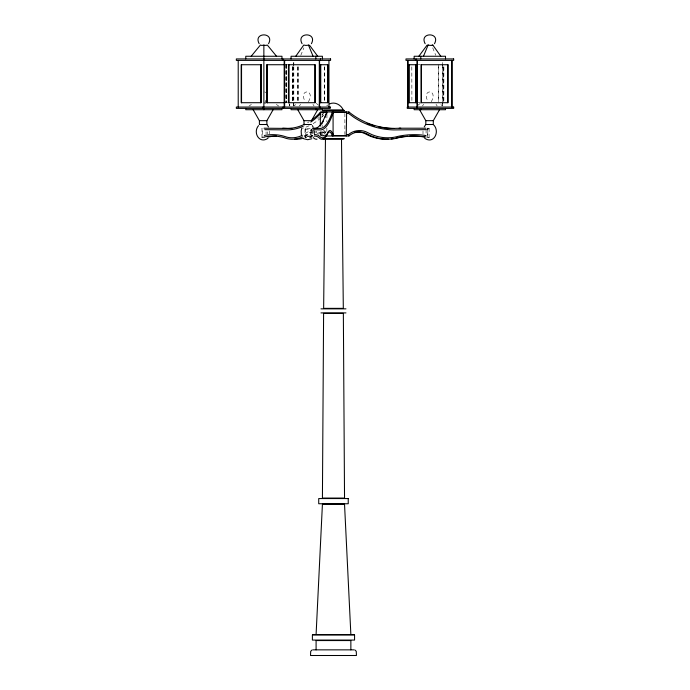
<?xml version="1.0" encoding="UTF-8"?>
<svg xmlns="http://www.w3.org/2000/svg" width="690" height="690" viewBox="0 0 690 690"><rect width="100%" height="100%" fill="white"/><g stroke="black" fill="none" stroke-linecap="round" stroke-linejoin="round"><path stroke-width="0.52" stroke-dasharray="3.45 2.59" d="M443.73 101.654L443.73 66.835M320.514 135.671L320.703 134.516L319.47 133.256A18.389 13.007 90 0 0 315.925 131.126M308.413 101.766C315.882 88.674 297.821 88.674 305.299 101.766M431.267 101.766C438.737 88.674 420.676 88.674 428.154 101.766M312.449 136.62A82.697 21.407 90 0 0 310.862 137.552L305.014 137.207L305.014 128.495L311.906 128.211M322.127 131.35L322.092 135.128L322.653 135.964M269.704 133.877L269.704 130.988M422.996 130.988L422.996 133.877M311.664 135.861L310.862 137.552L310.862 128.211L311.664 129.66L311.664 135.861L312.837 135.18M265.615 100.309L265.434 102.137L264.736 102.603M304.989 136.568L306.369 135.18A84.137 21.778 -90 0 1 312.872 136.12M300.788 55.329L303.876 47.817M320.143 134.679L321.902 131.583A18.389 4.761 90 0 1 322.584 130.867M426.989 128.211L429.094 128.211L427.809 129.66L427.809 135.861L429.094 137.552L427.222 137.207M299.4 105.95L300.547 104.328M422.487 105.95L423.626 104.328M321.523 117.335L324.128 114.73M326.724 105.881L327.819 104.94M294.138 105.863L295.682 104.595M417.993 105.234L420.305 103.336M427.222 128.495L427.593 128.211L427.593 137.552M248.961 106.113L251.358 104.414M313.062 131.583L308.249 134.679A43.634 30.852 90 0 1 303.436 136.767M285.306 64.731L287.696 64.731M418.209 64.731L420.434 64.731M264.624 102.137L265.434 102.137M285.306 102.707L287.696 102.707M418.209 102.707L420.434 102.707M264.762 103.103L265.288 103.103M264.658 103.233L265.391 103.233M425.652 129.66L427.809 129.66M312.466 132.006L316.563 132.006A16.94 11.98 -90 0 1 324.783 135.964M323.731 132.006L325.602 132.006M320.703 134.516L322.127 134.516M320.781 135.568L324.179 135.568M321.713 135.964L323.765 135.964M308.439 136.154L313.113 136.154M261.976 137.552L261.976 128.211L262.692 129.66L262.692 135.861L261.976 137.552L265.055 137.552M314.286 129.91L305.204 129.66L304.989 129.047M264.563 91.917L265.866 92.451M276.371 104.414L278.769 106.113M440.884 104.595L442.428 105.863M316.262 103.336L318.573 105.234M325.43 134.516L324.197 133.256A18.389 13.007 -90 0 0 320.66 131.126M325.344 133.075L325.024 132.532A16.94 4.381 90 0 0 321.868 133.964A45.092 11.67 -90 0 1 321.1 135.395M436.02 104.328L437.167 105.95M312.932 104.328L314.079 105.95M432.69 47.817L435.778 55.329M443.868 66.835L443.868 101.654M443.515 66.835L443.515 101.654M442.652 62.505L442.652 65.688M442.652 66.749L442.652 105.993M442.393 64.627L442.393 105.993M438.538 66.835L438.538 101.654M438.452 64.731L438.486 101.654M429.094 128.211L429.094 137.552A82.697 79.876 90 0 0 427.127 137.189M426.075 129.66L426.075 134.861M411.809 66.835L411.904 101.654M344.879 113.419L344.879 134.516M326.957 114.48L326.862 121.863M326.862 128.185L326.862 132.411M324.404 66.835L324.404 101.654L324.309 66.835M322.127 113.419L322.127 118.697M322.127 125.028L322.127 127.133M320.332 131.359L320.332 135.568M305.256 128.211L305.256 137.552A82.697 21.407 -90 0 1 311.647 136.62M298.115 66.835L298.115 101.654M298.02 66.835L298.02 101.654M297.761 66.835L297.761 101.654M293.819 62.505L293.819 65.688M293.819 66.749L293.819 105.993M293.569 62.505L293.569 65.688M293.569 66.749L293.569 105.993M292.793 66.835L292.793 101.654M292.577 66.835L292.577 101.654M292.439 66.835L292.439 101.654M289.765 103.871L289.765 105.993M289.257 103.871L289.257 105.993M286.695 64.731L286.591 102.707L286.566 64.731M286.436 64.731L286.436 102.707M286.178 64.731L286.178 102.707M285.651 64.731L285.651 102.707M267.418 131.842L267.418 133.851M266.081 131.842L266.081 133.748M304.212 136.025A45.092 31.878 -90 0 0 307.361 133.964A16.94 11.98 -90 0 1 314.235 132.083M315.986 132.532A16.94 11.98 -90 0 1 319.246 134.498M314.028 130.634A18.389 13.007 90 0 0 308.327 131.583L303.514 134.679A43.634 30.852 -90 0 1 301.935 135.499M309.12 121.776A78.056 55.191 90 0 1 307.559 122.708M304.411 125.753A79.514 56.226 -90 0 1 302.772 126.494M324.119 112.703A78.056 55.191 90 0 1 322.058 114.799M319.22 117.378A78.056 55.191 90 0 1 317.754 118.568M305.023 137.595A45.092 31.878 90 0 0 311.457 133.964A16.94 11.98 -90 0 1 313.088 132.954M320.79 117.99A79.514 56.226 90 0 1 312.363 124.053M309.137 125.753A79.514 56.226 90 0 1 302.496 128.288M323.291 130.548A18.389 4.761 90 0 1 325.982 133.256"/><path stroke-width="1.03" d="M408.972 102.801L408.972 64.731M416.096 102.707L416.105 64.731M313.726 129.66L320.747 129.91A79.514 20.579 90 0 0 331.467 117.335L332.899 113.419L332.347 111.97A78.056 20.2 -90 0 1 320.315 128.452L312.76 128.211M325.456 139.121L323.645 308.352L343.31 308.352L341.498 139.121M346.216 135.964L346.622 112.815L346.147 111.97M312.165 119.706A78.056 55.191 90 0 0 320.686 111.97L348.899 111.97L348.571 113.419L346.613 113.419M316.089 634.533L322.42 504.243L344.534 504.243L350.865 634.533M314.295 133.877L314.295 130.988M333.089 135.921L333.08 111.97M301.832 128.193L301.168 130.988L301.418 135.292M324.999 117.335L326.077 114.402M423.488 56.261L428.119 44.997L429.223 45.264A6.089 5.089 24 0 0 431.75 45.264L432.777 44.997L440.807 56.261M432.777 44.997L432.647 45.264A6.089 1.363 58.9 0 1 432.259 45.376M311.406 43.712C317.754 31.956 295.725 31.956 302.073 43.712M434.493 43.712C440.841 31.956 418.813 31.956 425.152 43.712M268.557 43.712C274.93 31.956 252.799 31.956 259.173 43.712M268.462 126.874L266.883 124.502L266.883 120.672L273.102 109.719M317.702 109.719L311.475 120.672L303.988 120.672L297.761 109.719M424.652 138.259C434.183 144.822 440.324 130.876 433.303 124.502L433.303 120.672L439.53 109.719M258.534 125.64C252.583 132.463 259.362 144.391 268.039 138.259M424.238 126.874L425.816 124.502L425.816 120.672L419.589 109.719M295.76 56.261L303.79 44.997L304.808 45.264A6.089 5.089 -24 0 0 307.343 45.264L308.879 45.264A6.089 1.363 58.9 0 0 309.56 45.264L317.719 56.261M418.839 56.261L427.007 45.264A6.089 1.363 -58.9 0 0 427.679 45.264L428.119 44.997M251.186 56.261L260.449 44.997L261.122 45.264A6.089 3.726 -50.5 0 0 262.976 45.264L264.753 45.264A6.089 3.726 50.5 0 0 266.607 45.264L267.272 44.997L276.543 56.261M320.695 113.419L316.788 117.335A79.514 56.226 -90 0 1 310.785 122.078M346.613 134.516L348.562 134.516L350.244 133.256A18.389 17.768 -90 0 1 365.467 131.583L372.039 134.679A43.634 42.15 90 0 0 394.568 137.189L399.174 136.12A84.137 81.273 90 0 1 423.444 135.18L426.058 135.594M311.984 650.032L310.698 651.317L310.517 655.5L356.437 655.5L356.256 651.317L354.971 650.032M311.837 138.733L307.731 139.716L303.626 138.733M329.63 103.897C334.978 101.361 341.179 105.009 343.344 110.115L323.61 110.115M264.287 135.525L265.883 135.18A84.137 59.495 90 0 1 283.65 136.12L287.023 137.189A43.634 30.852 -90 0 0 301.935 135.499M400.718 128.211L392.3 128.452A78.056 75.4 90 0 1 386.374 128.099M285.108 64.731L266.935 64.731L266.935 102.707L285.108 102.707M320.341 64.731L327.828 64.731L327.828 102.707L320.341 102.707M447.931 64.731L421.202 64.731L421.254 102.707L447.931 102.707L447.896 64.731L447.836 102.707M315.106 102.707L288.454 102.707L288.446 64.731L315.106 64.731L315.054 102.707L315.011 64.731M322.842 110.288L344.112 110.288M322.42 110.702L344.534 110.702M326.905 112.392L320.332 112.392L320.332 126.089M333.477 112.392L346.622 112.392M326.957 113.419L326.327 112.815L326.741 111.97A78.056 20.2 -90 0 1 314.709 128.452L312.855 128.211M332.899 113.419L333.417 113.419M253.17 109.719L259.397 120.672L266.883 120.672M425.816 120.672L433.303 120.672M266.883 124.502L259.397 124.502L259.397 120.672M311.475 124.502L303.988 124.502L303.988 120.672M425.816 124.502L433.303 124.502M264.054 128.211L291.913 128.452M399.217 128.211L425.937 128.211M264.77 129.66L287.514 129.91A79.514 56.226 -90 0 0 302.772 126.494M425.652 129.66L393.895 129.91A79.514 76.806 90 0 1 353.91 117.335L348.571 113.419M314.459 134.705A84.137 21.778 -90 0 1 319.341 136.12L320.574 137.189A43.634 11.29 90 0 0 326.612 134.679L328.371 131.583A18.389 4.761 -90 0 1 332.451 133.256L333.417 134.516M333.477 135.568L346.622 135.568M325.663 135.99L348.899 135.964A16.94 16.362 -90 0 1 367.106 133.964A45.092 43.556 90 0 0 399.312 137.552A82.697 79.876 90 0 1 426.135 137.025M322.799 138.699L344.534 138.699M323.688 139.121L343.266 139.121M320.979 308.844L345.966 308.844M320.979 312.906L345.966 312.906M312.794 634.533L354.151 634.533M312.889 649.851L354.065 649.851M282.753 128.211L287.816 128.452A78.056 55.191 90 0 0 304.713 124.217M312.337 125.64L313.053 126.874M308.447 44.997L313.079 56.261M348.562 134.516L348.899 135.964M332.899 134.516L332.347 135.964A16.94 4.381 90 0 0 327.465 133.964A45.092 11.67 90 0 1 318.84 137.552A82.697 21.407 90 0 0 314.045 136.154M452.131 60.384L452.131 107.054M451.683 60.384L451.683 107.054M445.507 58.935L445.507 56.261L414.147 56.261L414.147 58.935M445.507 108.39L445.507 109.719L414.147 109.719L414.147 108.39M421.297 64.731L421.297 102.707M420.771 56.261L420.771 58.935M420.771 108.39L420.771 109.719M417.346 60.384L417.346 108.39M417.096 60.384L417.096 107.054M416.061 58.935L416.061 60.384M415.872 64.731L415.872 102.707M408.057 60.384L408.057 107.054M407.609 60.384L407.609 107.054M350.865 649.851L350.865 640.562L316.089 640.562L316.089 649.851M328.949 60.384L328.949 107.054M327.69 64.731L327.69 102.707M322.42 58.935L322.42 56.261L291.059 56.261L291.059 58.935M322.42 108.39L322.42 109.719L291.059 109.719L291.059 108.39M320.686 64.731L320.686 102.707M320.548 64.731L320.548 102.707M320.505 58.935L320.505 60.384M320.505 107.054L320.505 108.39M319.565 60.384L319.565 107.054M319.306 60.384L319.306 107.054M315.796 56.261L315.796 58.935M315.796 108.39L315.796 109.719M288.825 64.731L288.825 102.707M288.731 64.731L288.731 102.707M284.625 60.384L284.625 107.054M284.177 60.384L284.177 107.054M282.891 58.935L282.891 60.384M282.891 107.054L282.891 108.39M281.969 58.935L281.969 56.261L245.761 56.261L245.761 58.935M281.969 108.39L281.969 109.719L245.761 109.719L245.761 108.39M267.194 64.731L267.194 102.707M267.09 64.731L267.09 102.801M263.865 44.997L263.865 107.054M263.865 108.39L263.865 109.719M262.924 107.054L262.924 108.39M260.889 64.731L260.889 102.707M260.786 64.731L260.786 102.707M241.543 64.731L241.543 102.707M241.397 64.731L241.397 102.707M238.214 60.384L238.214 107.054M302.582 136.87A45.092 31.878 -90 0 1 283.78 137.552A82.697 58.477 -90 0 0 263.709 137.12M303.341 138.181A45.092 31.878 90 0 1 294.716 139.156M267.806 137.12A82.697 58.477 90 0 1 276.543 136.103M397.811 137.552A45.092 43.556 -90 0 1 395.974 138.035M393.188 138.621A45.092 43.556 -90 0 1 391.308 138.897M388.479 139.156A45.092 43.556 -90 0 1 365.605 133.964A16.94 16.362 -90 0 0 357.006 132.014M354.608 132.342A16.94 16.362 -90 0 1 356.204 132.083M385.391 127.986A78.056 75.4 90 0 1 378.56 126.865M374.704 125.934A78.056 75.4 90 0 1 371.85 125.106M369.961 124.485A78.056 75.4 90 0 1 367.166 123.458M409.705 136.154A82.697 79.876 -90 0 1 424.635 137.025M398.794 137.362A82.697 79.876 -90 0 1 407.712 136.258M393.8 128.452A78.056 75.4 90 0 1 348.899 111.97M323.369 120.992A79.514 20.579 -90 0 1 321.652 124.053M317.003 139.173A45.092 11.67 -90 0 1 313.234 137.552M323.601 313.398L322.42 498.068L344.534 498.068L343.353 313.398L323.601 313.398M330.588 58.935L236.334 58.935L236.334 60.384L330.588 60.384L330.588 58.935M453.666 58.935L405.979 58.935L405.979 60.384L453.666 60.384L453.666 58.935M261.044 64.731L241.293 64.731L241.293 102.707L261.044 102.707L261.044 64.731M416.225 64.731L408.834 64.731L408.834 102.707L416.225 102.707L416.225 64.731M330.243 107.054L236.334 107.054L236.334 108.39L330.243 108.39L330.243 107.054M453.666 107.054L407.264 107.054L407.264 108.39L453.666 108.39L453.666 107.054M348.234 498.56L318.72 498.56L318.72 503.752L348.234 503.752L348.234 498.56M354.565 635.024L312.389 635.024L312.389 640.07L354.565 640.07L354.565 635.024"/></g></svg>
